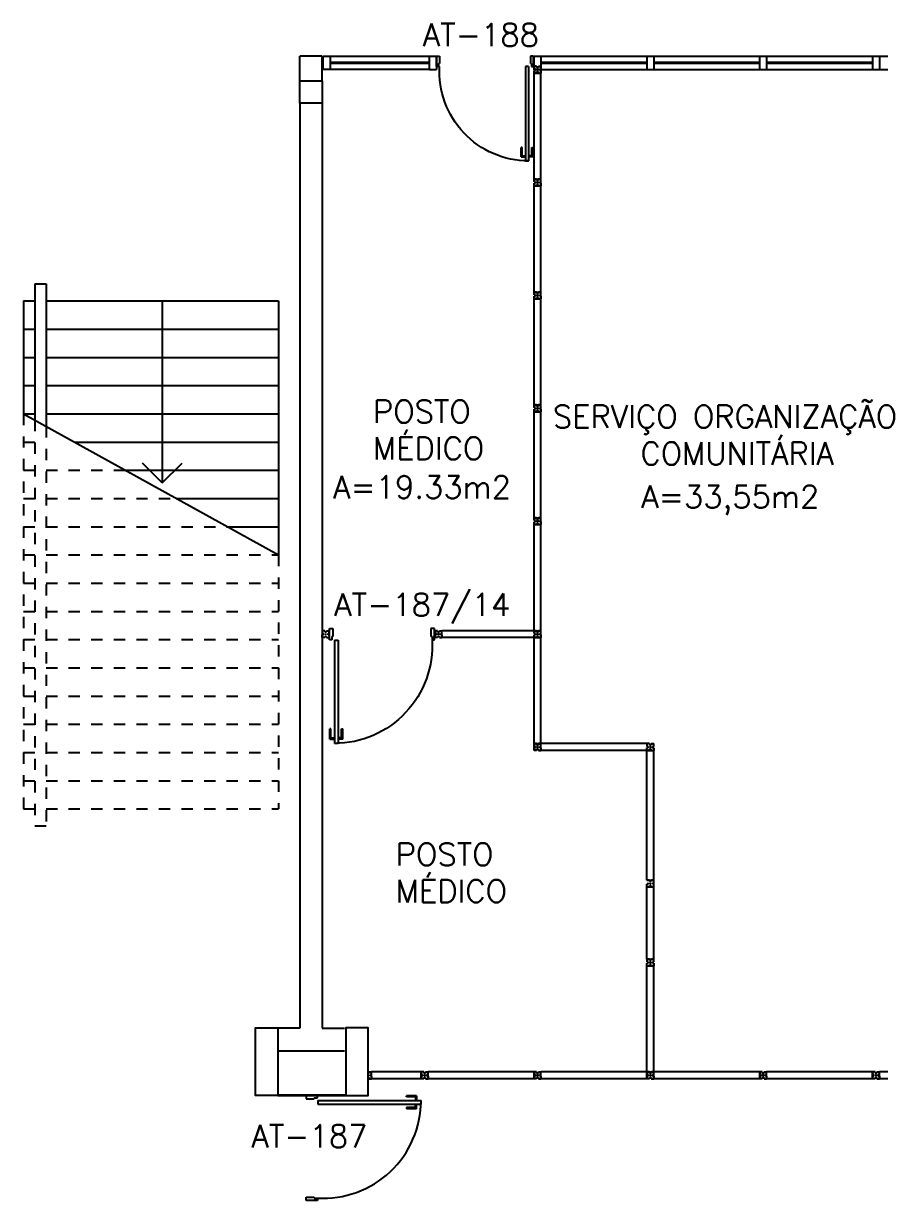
# Model space of a CAD drawing. Extents: x -250 to -5, y 354 to 449.
# Drawn here: x -53.15 to -45.57, y 375.17 to 385.59 of the extents above; entities that cross this region are included whole.
import ezdxf
from ezdxf.enums import TextEntityAlignment as Align

# ---------------------------------------------------------------- set-up
doc = ezdxf.new("R2010")
doc.units = 0
doc.header["$LTSCALE"] = 0.02
doc.header["$MEASUREMENT"] = 0
doc.linetypes.add('HIDDEN2', pattern=[0.1875, 0.125, -0.0625])
doc.layers.get('0').update_dxf_attribs({"linetype": 'CONTINUOUS'})
for name, color, linetype in [('ALV', 2, 'CONTINUOUS'), ('DIV', 2, 'CONTINUOUS'), ('ESC', 1, 'CONTINUOUS'), ('ESQ', 2, 'CONTINUOUS'), ('ESTR', 3, 'CONTINUOUS'), ('TEXTO', 2, 'CONTINUOUS'), ('TEXTO-ENDEREÇO', 2, 'CONTINUOUS'), ('ÁREA', 2, 'CONTINUOUS')]:
    doc.layers.add(name, color=color, linetype=linetype)
doc.styles.add('UNB-100', font='simplex.shx', dxfattribs={"height": 0.2})
doc.styles.add('UNB-100-1', font='simplex.shx', dxfattribs={"height": 0.2})

# ---------------------------------------------------------------- blocks, each defined once
blk = doc.blocks.new('DIVCIR-TTS')
for p, q in [((0.005, 0), (-0.005, 0)), ((-0.005, 0), (0.005, 0)), ((-0.005, 0), (0.005, 0)), ((0, 0.001), (0, 0.02)), ((0.008, 0.02), (0, 0.02)), ((0, 0.005), (0, -0.005)), ((0, -0.005), (0, 0.005)), ((0, -0.02), (0, 0.001)), ((0.008, 0.03), (0.008, 0.02)), ((0.008, 0.03), (0.03, 0.03)), ((0.02, 0.006), (0.02, -0.006)), ((0.02, 0.006), (0.03, 0.006)), ((0.02, -0.004), (0.02, 0.004)), ((0.02, 0.006), (0.02, -0.006)), ((0.02, 0.006), (0.03, 0.006)), ((0.023, 0.006), (0.027, 0.006)), ((0.47, 0.03), (0.03, 0.03)), ((0.03, -0.03), (0.03, 0.03)), ((0.03, -0.03), (0.03, 0.03)), ((0.03, 0.009), (0.03, 0.027)), ((0.03, -0.005), (0.03, 0.005)), ((0.03, -0.005), (0.03, 0.005)), ((0.47, 0.03), (0.47, 0.009)), ((0.47, -0.03), (0.47, 0.03)), ((0.47, 0.03), (0.47, 0.006)), ((0.492, 0.03), (0.47, 0.03)), ((0.47, 0.009), (0.47, 0.027)), ((0.479, 0.006), (0.47, 0.006)), ((0.481, 0.006), (0.47, 0.006)), ((0.47, -0.005), (0.47, 0.005)), ((0.479, 0.006), (0.479, -0.006)), ((0.481, -0.006), (0.481, 0.006)), ((0.492, 0.03), (0.492, 0.02)), ((0.492, 0.02), (0.508, 0.02)), ((0.505, 0), (0.495, 0)), ((0.495, 0), (0.505, 0)), ((0.505, 0), (0.495, 0)), ((0.495, 0), (0.505, 0)), ((0.5, 0.005), (0.5, -0.005)), ((0.5, -0.005), (0.5, 0.005)), ((0.5, 0.005), (0.5, -0.005)), ((0.508, 0.03), (0.508, 0.02)), ((0.508, 0.03), (0.53, 0.03)), ((0.52, 0.006), (0.53, 0.006)), ((0.52, -0.006), (0.52, 0.006)), ((0.52, 0.006), (0.52, -0.006)), ((0.52, 0.006), (0.53, 0.006)), ((1.47, 0.03), (0.53, 0.03)), ((0.53, 0.006), (0.53, 0.03)), ((0.53, -0.03), (0.53, 0.03)), ((0.53, -0.005), (0.53, 0.005)), ((1.47, -0.03), (1.47, 0.03)), ((1.47, 0.03), (1.47, 0.009)), ((1.47, 0.03), (1.47, 0.006)), ((1.492, 0.03), (1.47, 0.03)), ((1.47, 0.009), (1.47, 0.027)), ((1.479, 0.006), (1.47, 0.006)), ((1.481, 0.006), (1.47, 0.006)), ((1.47, -0.005), (1.47, 0.005)), ((1.479, 0.006), (1.479, -0.006)), ((1.481, -0.006), (1.481, 0.006)), ((1.492, 0.03), (1.492, 0.02)), ((1.492, 0.02), (1.508, 0.02)), ((1.505, 0), (1.495, 0)), ((1.495, 0), (1.505, 0)), ((1.505, 0), (1.495, 0)), ((1.495, 0), (1.505, 0)), ((1.5, 0.005), (1.5, -0.005)), ((1.5, -0.005), (1.5, 0.005)), ((1.5, 0.005), (1.5, -0.005)), ((1.508, 0.03), (1.508, 0.02)), ((1.508, 0.03), (1.53, 0.03)), ((1.52, 0.006), (1.53, 0.006)), ((1.52, -0.006), (1.52, 0.006)), ((1.52, 0.006), (1.52, -0.006)), ((1.52, 0.006), (1.53, 0.006)), ((2.47, 0.03), (1.53, 0.03)), ((1.53, 0.006), (1.53, 0.03)), ((1.53, -0.03), (1.53, 0.03)), ((1.53, -0.005), (1.53, 0.005)), ((2.47, -0.03), (2.47, 0.03)), ((2.47, 0.03), (2.47, 0.009)), ((2.47, 0.03), (2.47, 0.006)), ((2.492, 0.03), (2.47, 0.03)), ((2.47, 0.009), (2.47, 0.027)), ((2.479, 0.006), (2.47, 0.006)), ((2.481, 0.006), (2.47, 0.006)), ((2.47, -0.005), (2.47, 0.005)), ((2.479, 0.006), (2.479, -0.006)), ((2.481, -0.006), (2.481, 0.006)), ((2.492, 0.03), (2.492, 0.02)), ((2.492, 0.02), (2.508, 0.02)), ((2.505, 0), (2.495, 0)), ((2.495, 0), (2.505, 0)), ((2.505, 0), (2.495, 0)), ((2.495, 0), (2.505, 0)), ((2.5, 0.005), (2.5, -0.005)), ((2.5, -0.005), (2.5, 0.005)), ((2.5, 0.005), (2.5, -0.005)), ((2.508, 0.03), (2.508, 0.02)), ((2.508, 0.03), (2.53, 0.03)), ((2.52, 0.006), (2.53, 0.006)), ((2.52, -0.006), (2.52, 0.006)), ((2.52, 0.006), (2.52, -0.006)), ((2.52, 0.006), (2.53, 0.006)), ((3.47, 0.03), (2.53, 0.03)), ((2.53, 0.006), (2.53, 0.03)), ((2.53, -0.03), (2.53, 0.03)), ((2.53, -0.005), (2.53, 0.005)), ((3.47, -0.03), (3.47, 0.03)), ((3.47, 0.03), (3.47, 0.009)), ((3.47, 0.03), (3.47, 0.006)), ((3.492, 0.03), (3.47, 0.03)), ((3.47, 0.009), (3.47, 0.027)), ((3.479, 0.006), (3.47, 0.006)), ((3.481, 0.006), (3.47, 0.006)), ((3.47, -0.005), (3.47, 0.005)), ((3.479, 0.006), (3.479, -0.006)), ((3.481, -0.006), (3.481, 0.006)), ((3.492, 0.03), (3.492, 0.02)), ((3.492, 0.02), (3.508, 0.02)), ((3.505, 0), (3.495, 0)), ((3.495, 0), (3.505, 0)), ((3.505, 0), (3.495, 0)), ((3.495, 0), (3.505, 0)), ((3.5, 0.005), (3.5, -0.005)), ((3.5, -0.005), (3.5, 0.005)), ((3.5, 0.005), (3.5, -0.005)), ((3.508, 0.03), (3.508, 0.02)), ((3.508, 0.03), (3.53, 0.03)), ((3.52, 0.006), (3.53, 0.006)), ((3.52, -0.006), (3.52, 0.006)), ((3.52, 0.006), (3.52, -0.006)), ((3.52, 0.006), (3.53, 0.006)), ((4.47, 0.03), (3.53, 0.03)), ((3.53, 0.006), (3.53, 0.03)), ((3.53, -0.03), (3.53, 0.03)), ((3.53, -0.005), (3.53, 0.005)), ((4.47, 0.03), (4.47, 0.006)), ((4.492, 0.03), (4.47, 0.03)), ((4.47, -0.03), (4.47, 0.03)), ((4.47, 0.03), (4.47, 0.009)), ((4.47, 0.009), (4.47, 0.027)), ((4.481, 0.006), (4.47, 0.006)), ((4.479, 0.006), (4.47, 0.006)), ((4.47, -0.005), (4.47, 0.005)), ((4.479, 0.006), (4.479, -0.006)), ((4.481, -0.006), (4.481, 0.006)), ((4.492, 0.03), (4.492, 0.02)), ((4.492, 0.02), (4.508, 0.02)), ((4.495, 0), (4.505, 0)), ((4.505, 0), (4.495, 0)), ((4.495, 0), (4.505, 0)), ((4.505, 0), (4.495, 0)), ((4.5, -0.005), (4.5, 0.005)), ((4.5, 0.005), (4.5, -0.005)), ((4.5, 0.005), (4.5, -0.005)), ((4.508, 0.03), (4.508, 0.02)), ((4.508, 0.03), (4.53, 0.03)), ((4.52, 0.006), (4.53, 0.006)), ((4.52, -0.006), (4.52, 0.006)), ((4.52, 0.006), (4.52, -0.006)), ((4.52, 0.006), (4.53, 0.006)), ((4.53, 0.006), (4.53, 0.03)), ((4.53, -0.03), (4.53, 0.03)), ((4.97, 0.03), (4.53, 0.03)), ((4.53, -0.005), (4.53, 0.005)), ((4.97, 0.03), (4.97, 0.009)), ((4.97, -0.03), (4.97, 0.03)), ((4.992, 0.029), (4.97, 0.029)), ((4.97, 0.029), (4.97, -0.031)), ((4.97, 0.009), (4.97, 0.027)), ((4.97, 0.008), (4.97, 0.026)), ((4.979, 0.006), (4.97, 0.006)), ((4.97, -0.005), (4.97, 0.005)), ((4.979, 0.005), (4.97, 0.005)), ((4.97, 0.004), (4.97, -0.006)), ((4.977, 0.005), (4.973, 0.005)), ((4.979, 0.006), (4.979, -0.006)), ((4.979, -0.007), (4.979, 0.005)), ((4.979, 0.003), (4.979, -0.005)), ((4.992, 0.029), (4.992, 0.019)), ((5, 0.019), (4.992, 0.019)), ((5.005, 0), (4.995, 0)), ((5, 0.019), (5, -0.002)), ((5, 0.005), (5, -0.005)), ((5, 0.004), (5, -0.006)), ((0, -0.02), (0.008, -0.02)), ((0.008, -0.03), (0.008, -0.02)), ((0.008, -0.03), (0.03, -0.03)), ((0.02, -0.006), (0.03, -0.006)), ((0.02, -0.006), (0.03, -0.006)), ((0.023, -0.006), (0.027, -0.006)), ((0.03, -0.009), (0.03, -0.027)), ((0.47, -0.03), (0.03, -0.03)), ((0.479, -0.006), (0.47, -0.006)), ((0.481, -0.006), (0.47, -0.006)), ((0.47, -0.03), (0.47, -0.006)), ((0.47, -0.009), (0.47, -0.027)), ((0.492, -0.03), (0.47, -0.03)), ((0.492, -0.03), (0.492, -0.02)), ((0.492, -0.02), (0.508, -0.02)), ((0.508, -0.03), (0.508, -0.02)), ((0.508, -0.03), (0.53, -0.03)), ((0.52, -0.006), (0.53, -0.006)), ((0.52, -0.006), (0.53, -0.006)), ((0.53, -0.006), (0.53, -0.03)), ((1.47, -0.03), (0.53, -0.03)), ((1.479, -0.006), (1.47, -0.006)), ((1.481, -0.006), (1.47, -0.006)), ((1.47, -0.03), (1.47, -0.006)), ((1.47, -0.009), (1.47, -0.027)), ((1.492, -0.03), (1.47, -0.03)), ((1.492, -0.03), (1.492, -0.02)), ((1.492, -0.02), (1.508, -0.02)), ((1.508, -0.03), (1.508, -0.02)), ((1.508, -0.03), (1.53, -0.03)), ((1.52, -0.006), (1.53, -0.006)), ((1.52, -0.006), (1.53, -0.006)), ((1.53, -0.006), (1.53, -0.03)), ((2.47, -0.03), (1.53, -0.03)), ((2.479, -0.006), (2.47, -0.006)), ((2.481, -0.006), (2.47, -0.006)), ((2.47, -0.03), (2.47, -0.006)), ((2.47, -0.009), (2.47, -0.027)), ((2.492, -0.03), (2.47, -0.03)), ((2.492, -0.03), (2.492, -0.02)), ((2.492, -0.02), (2.508, -0.02)), ((2.508, -0.03), (2.508, -0.02)), ((2.508, -0.03), (2.53, -0.03)), ((2.52, -0.006), (2.53, -0.006)), ((2.52, -0.006), (2.53, -0.006)), ((2.53, -0.006), (2.53, -0.03)), ((3.47, -0.03), (2.53, -0.03)), ((3.479, -0.006), (3.47, -0.006)), ((3.481, -0.006), (3.47, -0.006)), ((3.47, -0.03), (3.47, -0.006)), ((3.47, -0.009), (3.47, -0.027)), ((3.492, -0.03), (3.47, -0.03)), ((3.492, -0.03), (3.492, -0.02)), ((3.492, -0.02), (3.508, -0.02)), ((3.508, -0.03), (3.508, -0.02)), ((3.508, -0.03), (3.53, -0.03)), ((3.52, -0.006), (3.53, -0.006)), ((3.52, -0.006), (3.53, -0.006)), ((3.53, -0.006), (3.53, -0.03)), ((4.47, -0.03), (3.53, -0.03)), ((4.481, -0.006), (4.47, -0.006)), ((4.47, -0.03), (4.47, -0.006)), ((4.479, -0.006), (4.47, -0.006)), ((4.47, -0.009), (4.47, -0.027)), ((4.492, -0.03), (4.47, -0.03)), ((4.492, -0.03), (4.492, -0.02)), ((4.492, -0.02), (4.508, -0.02)), ((4.508, -0.03), (4.508, -0.02)), ((4.508, -0.03), (4.53, -0.03)), ((4.52, -0.006), (4.53, -0.006)), ((4.52, -0.006), (4.53, -0.006)), ((4.53, -0.006), (4.53, -0.03)), ((4.97, -0.03), (4.53, -0.03)), ((4.979, -0.006), (4.97, -0.006)), ((4.979, -0.007), (4.97, -0.007)), ((4.97, -0.009), (4.97, -0.027)), ((4.97, -0.01), (4.97, -0.028)), ((4.992, -0.031), (4.97, -0.031)), ((4.977, -0.007), (4.973, -0.007)), ((4.992, -0.031), (4.992, -0.021)), ((4.992, -0.021), (5, -0.021)), ((5.005, -0.001), (4.995, -0.001)), ((5, -0.002), (5, -0.021))]:
    blk.add_line(p, q)
blk = doc.blocks.new('PDV2E-TTS')
at = {"layer": 'DIV'}
for p, q in [((-0.967, 0.035), (-0.967, 0.05)), ((-0.967, 0.05), (-0.937, 0.05)), ((-0.967, -0.035), (-0.967, 0.035)), ((-0.937, 0.05), (-0.937, -0.02)), ((-0.068, 0.05), (-0.068, -0.02)), ((-0.038, 0.05), (-0.068, 0.05)), ((-0.038, 0.035), (-0.038, 0.05)), ((-0.038, -0.035), (-0.038, 0.035)), ((-0.967, -0.05), (-0.967, -0.035)), ((-0.947, -0.05), (-0.967, -0.05)), ((-0.947, -0.02), (-0.947, -0.05)), ((-0.947, -0.02), (-0.937, -0.02)), ((-0.083, -0.054), (-0.113, -0.054)), ((-0.113, -0.054), (-0.113, -0.969)), ((-0.083, -0.054), (-0.083, -0.969)), ((-0.059, -0.02), (-0.068, -0.02)), ((-0.059, -0.02), (-0.059, -0.05)), ((-0.059, -0.05), (-0.037, -0.05)), ((-0.038, -0.05), (-0.038, -0.035)), ((-0.113, -0.969), (-0.083, -0.969))]:
    blk.add_line(p, q, dxfattribs=at)
at = {"layer": 'DIV', "color": 1}
for p, q in [((-0.145, -0.839), (-0.155, -0.839)), ((-0.155, -0.929), (-0.155, -0.839)), ((-0.155, -0.929), (-0.115, -0.929)), ((-0.145, -0.919), (-0.145, -0.839)), ((-0.145, -0.919), (-0.115, -0.919)), ((-0.05, -0.919), (-0.08, -0.919)), ((-0.04, -0.929), (-0.08, -0.929)), ((-0.05, -0.839), (-0.04, -0.839)), ((-0.05, -0.919), (-0.05, -0.839)), ((-0.04, -0.929), (-0.04, -0.839))]:
    blk.add_line(p, q, dxfattribs=at)
blk.add_arc((-0.081, -0.101), 0.867, 176.6046, 269.9049, dxfattribs=at)
blk = doc.blocks.new('DIV-TTS')
for p, q in [((-0.0051, 0), (0.0051, 0)), ((0, -0.0051), (0, 0.0051)), ((0.0205, 0.006), (0.03, 0.006)), ((0.0205, -0.006), (0.0205, 0.006)), ((0.03, 0.03), (0.97, 0.03)), ((0.03, 0.03), (0.03, -0.03)), ((0.03, 0.009), (0.03, 0.027)), ((0.03, 0.005), (0.03, -0.005)), ((0.97, 0.03), (0.97, -0.03)), ((0.9795, 0.006), (0.97, 0.006)), ((0.97, 0.005), (0.97, -0.005)), ((0.9795, -0.006), (0.9795, 0.006)), ((1.0051, 0), (0.9949, 0)), ((0.9949, 0), (1.0051, 0)), ((1, -0.0051), (1, 0.0051)), ((0.0205, -0.006), (0.03, -0.006)), ((0.03, -0.03), (0.03, -0.009)), ((0.03, -0.009), (0.03, -0.027)), ((0.03, -0.03), (0.97, -0.03)), ((0.9795, -0.006), (0.97, -0.006))]:
    blk.add_line(p, q)
blk = doc.blocks.new('MTT-TTS')
for p, q in [((-0.008, 0.03), (-0.03, 0.03)), ((-0.03, 0.03), (-0.03, 0.006)), ((-0.0185, 0.006), (-0.03, 0.006)), ((-0.0185, -0.006), (-0.0185, 0.006)), ((-0.008, 0.03), (-0.008, 0.02)), ((-0.008, 0.02), (0.008, 0.02)), ((-0.0051, 0), (0.0051, 0)), ((0, -0.0051), (0, 0.0051)), ((0.008, 0.03), (0.03, 0.03)), ((0.008, 0.03), (0.008, 0.02)), ((0.0205, -0.006), (0.0205, 0.006)), ((0.0205, 0.006), (0.03, 0.006)), ((0.03, 0.006), (0.03, 0.03)), ((-0.03, -0.03), (-0.03, -0.006)), ((-0.0185, -0.006), (-0.03, -0.006)), ((-0.008, -0.03), (-0.03, -0.03)), ((-0.008, -0.02), (0.008, -0.02)), ((-0.008, -0.03), (-0.008, -0.02)), ((0.008, -0.03), (0.008, -0.02)), ((0.008, -0.03), (0.03, -0.03)), ((0.0205, -0.006), (0.03, -0.006)), ((0.03, -0.006), (0.03, -0.03))]:
    blk.add_line(p, q)
blk = doc.blocks.new('ESCA-TTS')
at = {"color": 1}
for p, q in [((-0.2, 0.15), (-0.2, -1.111)), ((-0.1, 0.15), (-0.2, 0.15)), ((-0.1, 0.15), (-0.1, -1.055)), ((-0.2, 0), (-2.26, 0)), ((0, 0), (-0.1, 0)), ((0, 0), (0, -1)), ((-0.2, -0.25), (-2.26, -0.25)), ((0, -0.25), (-0.1, -0.25)), ((-0.2, -0.5), (-2.26, -0.5)), ((0, -0.5), (-0.1, -0.5)), ((-0.2, -0.75), (-2.26, -0.75)), ((0, -0.75), (-0.1, -0.75)), ((-0.2, -1), (-2.26, -1)), ((0, -1), (-0.1, -1)), ((-0.452, -1.25), (-2.26, -1.25)), ((-0.904, -1.5), (-2.26, -1.5)), ((-1.356, -1.75), (-2.26, -1.75)), ((-1.808, -2), (-2.26, -2))]:
    blk.add_line(p, q, dxfattribs=at)
at = {"color": 1, "linetype": 'Continuous'}
for p in [(-2.26, 0), (0, -1)]:
    blk.add_line(p, (-2.26, -2.25), dxfattribs=at)
at = {"color": 1, "linetype": 'HIDDEN2'}
for p, q in [((0, -1), (0, -4.5)), ((-0.2, -1.111), (-0.2, -4.65)), ((-0.1, -1.055), (-0.1, -4.65)), ((0, -1.25), (-0.1, -1.25)), ((-0.2, -1.5), (-0.904, -1.5)), ((0, -1.5), (-0.1, -1.5)), ((-0.2, -1.75), (-1.356, -1.75)), ((0, -1.75), (-0.1, -1.75)), ((-0.2, -2), (-1.808, -2)), ((0, -2), (-0.1, -2)), ((-2.26, -2.25), (-2.26, -4.5)), ((-0.2, -2.25), (-2.26, -2.25)), ((0, -2.25), (-0.1, -2.25)), ((-0.2, -2.5), (-2.26, -2.5)), ((0, -2.5), (-0.1, -2.5)), ((-0.2, -2.75), (-2.26, -2.75)), ((0, -2.75), (-0.1, -2.75)), ((-0.2, -3), (-2.26, -3)), ((0, -3), (-0.1, -3)), ((-0.2, -3.25), (-2.26, -3.25)), ((0, -3.25), (-0.1, -3.25)), ((-0.2, -3.5), (-2.26, -3.5)), ((0, -3.5), (-0.1, -3.5)), ((-0.2, -3.75), (-2.26, -3.75)), ((0, -3.75), (-0.1, -3.75)), ((-0.2, -4), (-2.26, -4)), ((0, -4), (-0.1, -4)), ((-0.2, -4.25), (-2.26, -4.25)), ((0, -4.25), (-0.1, -4.25)), ((-0.2, -4.5), (-2.26, -4.5)), ((0, -4.5), (-0.1, -4.5)), ((-0.1, -4.65), (-0.2, -4.65))]:
    blk.add_line(p, q, dxfattribs=at)
blk = doc.blocks.new('PDV2D-TTS')
at = {"layer": 'DIV'}
for p, q in [((0.03, 0.05), (0.06, 0.05)), ((0.03, 0.035), (0.03, 0.05)), ((0.03, -0.035), (0.03, 0.035)), ((0.06, 0.05), (0.06, -0.02)), ((0.941, 0.05), (0.941, -0.02)), ((0.971, 0.05), (0.941, 0.05)), ((0.971, 0.035), (0.971, 0.05)), ((0.971, -0.035), (0.971, 0.035)), ((0.03, -0.05), (0.03, -0.035)), ((0.05, -0.05), (0.03, -0.05)), ((0.05, -0.02), (0.06, -0.02)), ((0.05, -0.02), (0.05, -0.05)), ((0.079, -0.05), (0.109, -0.05)), ((0.079, -0.05), (0.079, -0.965)), ((0.109, -0.05), (0.109, -0.965)), ((0.951, -0.02), (0.941, -0.02)), ((0.951, -0.02), (0.951, -0.05)), ((0.951, -0.05), (0.971, -0.05)), ((0.971, -0.05), (0.971, -0.035)), ((0.109, -0.965), (0.079, -0.965))]:
    blk.add_line(p, q, dxfattribs=at)
at = {"layer": 'DIV', "color": 1}
for p, q in [((0.036, -0.925), (0.036, -0.835)), ((0.046, -0.835), (0.036, -0.835)), ((0.046, -0.915), (0.046, -0.835)), ((0.141, -0.915), (0.141, -0.835)), ((0.141, -0.835), (0.151, -0.835)), ((0.151, -0.925), (0.151, -0.835)), ((0.036, -0.925), (0.076, -0.925)), ((0.046, -0.915), (0.076, -0.915)), ((0.141, -0.915), (0.111, -0.915)), ((0.151, -0.925), (0.111, -0.925))]:
    blk.add_line(p, q, dxfattribs=at)
blk.add_arc((0.076, -0.1), 0.865, 270, 3.3214, dxfattribs=at)

msp = doc.modelspace()

# ---------------------------------------------------------------- linework, layer by layer
at = {"layer": 'ALV'}
for p, q in [((-50.703, 384.887), (-50.703, 376.695)), ((-50.503, 384.887), (-50.503, 376.695)), ((-50.703, 376.695), (-50.906, 376.695)), ((-50.503, 376.695), (-50.307, 376.695)), ((-50.903, 376.495), (-50.307, 376.495))]:
    msp.add_line(p, q, dxfattribs=at)
at = {"layer": 'DIV'}
for p, q in [((-48.626, 385.215), (-48.626, 385.194)), ((-48.626, 385.215), (-48.626, 385.191)), ((-48.604, 385.215), (-48.626, 385.215)), ((-48.626, 385.194), (-48.626, 385.212)), ((-48.604, 385.215), (-48.604, 385.205)), ((-48.604, 385.205), (-48.588, 385.205)), ((-48.588, 385.215), (-48.588, 385.205)), ((-48.588, 385.215), (-48.566, 385.215)), ((-48.566, 385.191), (-48.566, 385.215)), ((-48.566, 385.155), (-48.566, 385.215)), ((-48.616, 385.191), (-48.626, 385.191)), ((-48.614, 385.191), (-48.626, 385.191)), ((-48.616, 385.179), (-48.626, 385.179)), ((-48.614, 385.179), (-48.626, 385.179)), ((-48.626, 385.155), (-48.626, 385.179)), ((-48.626, 385.176), (-48.626, 385.158)), ((-48.604, 385.155), (-48.626, 385.155)), ((-48.614, 385.179), (-48.614, 385.191)), ((-48.604, 385.155), (-48.604, 385.165)), ((-48.604, 385.165), (-48.588, 385.165)), ((-48.591, 385.185), (-48.601, 385.185)), ((-48.601, 385.185), (-48.591, 385.185)), ((-48.591, 385.185), (-48.601, 385.185)), ((-48.601, 385.185), (-48.591, 385.185)), ((-48.596, 385.191), (-48.596, 385.18)), ((-48.596, 385.18), (-48.596, 385.191)), ((-48.596, 385.191), (-48.596, 385.18)), ((-48.588, 385.155), (-48.588, 385.165)), ((-48.588, 385.155), (-48.566, 385.155)), ((-48.575, 385.191), (-48.566, 385.191)), ((-48.575, 385.179), (-48.575, 385.191)), ((-48.575, 385.191), (-48.575, 385.179)), ((-48.575, 385.191), (-48.566, 385.191)), ((-48.575, 385.179), (-48.566, 385.179)), ((-48.575, 385.179), (-48.566, 385.179)), ((-48.566, 385.18), (-48.566, 385.19)), ((-48.566, 385.179), (-48.566, 385.155)), ((-48.626, 384.215), (-48.626, 384.194)), ((-48.626, 384.215), (-48.626, 384.191)), ((-48.604, 384.215), (-48.626, 384.215)), ((-48.626, 384.194), (-48.626, 384.212)), ((-48.616, 384.191), (-48.626, 384.191)), ((-48.614, 384.191), (-48.626, 384.191)), ((-48.616, 384.179), (-48.626, 384.179)), ((-48.614, 384.179), (-48.626, 384.179)), ((-48.626, 384.155), (-48.626, 384.179)), ((-48.626, 384.176), (-48.626, 384.158)), ((-48.614, 384.179), (-48.614, 384.191)), ((-48.604, 384.215), (-48.604, 384.205)), ((-48.604, 384.205), (-48.588, 384.205)), ((-48.604, 384.155), (-48.604, 384.165)), ((-48.604, 384.165), (-48.588, 384.165)), ((-48.591, 384.185), (-48.601, 384.185)), ((-48.601, 384.185), (-48.591, 384.185)), ((-48.591, 384.185), (-48.601, 384.185)), ((-48.601, 384.185), (-48.591, 384.185)), ((-48.596, 384.191), (-48.596, 384.18)), ((-48.596, 384.18), (-48.596, 384.191)), ((-48.596, 384.191), (-48.596, 384.18)), ((-48.588, 384.215), (-48.588, 384.205)), ((-48.588, 384.215), (-48.566, 384.215)), ((-48.588, 384.155), (-48.588, 384.165)), ((-48.575, 384.191), (-48.566, 384.191)), ((-48.575, 384.179), (-48.575, 384.191)), ((-48.575, 384.191), (-48.575, 384.179)), ((-48.575, 384.191), (-48.566, 384.191)), ((-48.575, 384.179), (-48.566, 384.179)), ((-48.575, 384.179), (-48.566, 384.179)), ((-48.566, 384.191), (-48.566, 384.215)), ((-48.566, 384.155), (-48.566, 384.215)), ((-48.566, 384.18), (-48.566, 384.19)), ((-48.566, 384.179), (-48.566, 384.155)), ((-48.604, 384.155), (-48.626, 384.155)), ((-48.588, 384.155), (-48.566, 384.155)), ((-48.626, 383.215), (-48.626, 383.194)), ((-48.626, 383.215), (-48.626, 383.191)), ((-48.604, 383.215), (-48.626, 383.215)), ((-48.626, 383.194), (-48.626, 383.212)), ((-48.616, 383.191), (-48.626, 383.191)), ((-48.614, 383.191), (-48.626, 383.191)), ((-48.616, 383.179), (-48.626, 383.179)), ((-48.614, 383.179), (-48.626, 383.179)), ((-48.626, 383.155), (-48.626, 383.179)), ((-48.626, 383.176), (-48.626, 383.158)), ((-48.604, 383.155), (-48.626, 383.155)), ((-48.614, 383.179), (-48.614, 383.191)), ((-48.604, 383.215), (-48.604, 383.205)), ((-48.604, 383.205), (-48.588, 383.205)), ((-48.604, 383.155), (-48.604, 383.165)), ((-48.604, 383.165), (-48.588, 383.165)), ((-48.591, 383.185), (-48.601, 383.185)), ((-48.601, 383.185), (-48.591, 383.185)), ((-48.591, 383.185), (-48.601, 383.185)), ((-48.601, 383.185), (-48.591, 383.185)), ((-48.596, 383.191), (-48.596, 383.18)), ((-48.596, 383.18), (-48.596, 383.191)), ((-48.596, 383.191), (-48.596, 383.18)), ((-48.588, 383.215), (-48.588, 383.205)), ((-48.588, 383.215), (-48.566, 383.215)), ((-48.588, 383.155), (-48.588, 383.165)), ((-48.588, 383.155), (-48.566, 383.155)), ((-48.575, 383.191), (-48.566, 383.191)), ((-48.575, 383.179), (-48.575, 383.191)), ((-48.575, 383.191), (-48.575, 383.179)), ((-48.575, 383.191), (-48.566, 383.191)), ((-48.575, 383.179), (-48.566, 383.179)), ((-48.575, 383.179), (-48.566, 383.179)), ((-48.566, 383.191), (-48.566, 383.215)), ((-48.566, 383.155), (-48.566, 383.215)), ((-48.566, 383.18), (-48.566, 383.19)), ((-48.566, 383.179), (-48.566, 383.155)), ((-48.626, 382.215), (-48.626, 382.194)), ((-48.626, 382.215), (-48.626, 382.191)), ((-48.604, 382.215), (-48.626, 382.215)), ((-48.626, 382.194), (-48.626, 382.212)), ((-48.616, 382.191), (-48.626, 382.191)), ((-48.614, 382.191), (-48.626, 382.191)), ((-48.614, 382.179), (-48.614, 382.191)), ((-48.604, 382.215), (-48.604, 382.205)), ((-48.604, 382.205), (-48.588, 382.205)), ((-48.591, 382.185), (-48.601, 382.185)), ((-48.601, 382.185), (-48.591, 382.185)), ((-48.591, 382.185), (-48.601, 382.185)), ((-48.601, 382.185), (-48.591, 382.185)), ((-48.596, 382.191), (-48.596, 382.18)), ((-48.596, 382.18), (-48.596, 382.191)), ((-48.596, 382.191), (-48.596, 382.18)), ((-48.588, 382.215), (-48.588, 382.205)), ((-48.588, 382.215), (-48.566, 382.215)), ((-48.575, 382.191), (-48.566, 382.191)), ((-48.575, 382.179), (-48.575, 382.191)), ((-48.575, 382.191), (-48.575, 382.179)), ((-48.575, 382.191), (-48.566, 382.191)), ((-48.566, 382.191), (-48.566, 382.215)), ((-48.566, 382.155), (-48.566, 382.215)), ((-48.566, 382.18), (-48.566, 382.19)), ((-48.616, 382.179), (-48.626, 382.179)), ((-48.614, 382.179), (-48.626, 382.179)), ((-48.626, 382.155), (-48.626, 382.179)), ((-48.626, 382.176), (-48.626, 382.158)), ((-48.604, 382.155), (-48.626, 382.155)), ((-48.604, 382.155), (-48.604, 382.165)), ((-48.604, 382.165), (-48.588, 382.165)), ((-48.588, 382.155), (-48.588, 382.165)), ((-48.588, 382.155), (-48.566, 382.155)), ((-48.575, 382.179), (-48.566, 382.179)), ((-48.575, 382.179), (-48.566, 382.179)), ((-48.566, 382.179), (-48.566, 382.155)), ((-48.626, 381.215), (-48.626, 381.194)), ((-48.626, 381.215), (-48.626, 381.191)), ((-48.604, 381.215), (-48.626, 381.215)), ((-48.626, 381.194), (-48.626, 381.212)), ((-48.616, 381.191), (-48.626, 381.191)), ((-48.614, 381.191), (-48.626, 381.191)), ((-48.616, 381.179), (-48.626, 381.179)), ((-48.614, 381.179), (-48.626, 381.179)), ((-48.626, 381.155), (-48.626, 381.179)), ((-48.626, 381.176), (-48.626, 381.158)), ((-48.604, 381.155), (-48.626, 381.155)), ((-48.614, 381.179), (-48.614, 381.191)), ((-48.604, 381.215), (-48.604, 381.205)), ((-48.604, 381.205), (-48.588, 381.205)), ((-48.604, 381.155), (-48.604, 381.165)), ((-48.604, 381.165), (-48.588, 381.165)), ((-48.591, 381.185), (-48.601, 381.185)), ((-48.601, 381.185), (-48.591, 381.185)), ((-48.591, 381.185), (-48.601, 381.185)), ((-48.601, 381.185), (-48.591, 381.185)), ((-48.596, 381.191), (-48.596, 381.18)), ((-48.596, 381.18), (-48.596, 381.191)), ((-48.596, 381.191), (-48.596, 381.18)), ((-48.588, 381.215), (-48.588, 381.205)), ((-48.588, 381.215), (-48.566, 381.215)), ((-48.588, 381.155), (-48.588, 381.165)), ((-48.588, 381.155), (-48.566, 381.155)), ((-48.575, 381.191), (-48.566, 381.191)), ((-48.575, 381.179), (-48.575, 381.191)), ((-48.575, 381.191), (-48.575, 381.179)), ((-48.575, 381.191), (-48.566, 381.191)), ((-48.575, 381.179), (-48.566, 381.179)), ((-48.575, 381.179), (-48.566, 381.179)), ((-48.566, 381.191), (-48.566, 381.215)), ((-48.566, 381.155), (-48.566, 381.215)), ((-48.566, 381.18), (-48.566, 381.19)), ((-48.566, 381.179), (-48.566, 381.155)), ((-48.626, 380.215), (-49.443, 380.215)), ((-49.443, 380.155), (-49.443, 380.215)), ((-48.626, 380.215), (-48.626, 380.194)), ((-48.626, 380.215), (-48.626, 380.191)), ((-48.604, 380.215), (-48.626, 380.215)), ((-48.626, 380.194), (-48.626, 380.212)), ((-48.604, 380.215), (-48.604, 380.205)), ((-48.604, 380.205), (-48.588, 380.205)), ((-48.588, 380.215), (-48.588, 380.205)), ((-48.588, 380.215), (-48.566, 380.215)), ((-48.566, 380.191), (-48.566, 380.215)), ((-48.566, 380.155), (-48.566, 380.215)), ((-49.478, 380.185), (-49.468, 380.185)), ((-49.468, 380.185), (-49.478, 380.185)), ((-49.473, 380.191), (-49.473, 380.18)), ((-49.452, 380.191), (-49.443, 380.191)), ((-49.452, 380.191), (-49.452, 380.179)), ((-49.452, 380.179), (-49.443, 380.179)), ((-49.443, 380.18), (-49.443, 380.19)), ((-48.626, 380.155), (-49.443, 380.155)), ((-48.616, 380.191), (-48.626, 380.191)), ((-48.614, 380.191), (-48.626, 380.191)), ((-48.616, 380.179), (-48.626, 380.179)), ((-48.614, 380.179), (-48.626, 380.179)), ((-48.626, 380.155), (-48.626, 380.179)), ((-48.626, 380.176), (-48.626, 380.158)), ((-48.604, 380.155), (-48.626, 380.155)), ((-48.614, 380.179), (-48.614, 380.191)), ((-48.604, 380.155), (-48.604, 380.165)), ((-48.604, 380.165), (-48.588, 380.165)), ((-48.591, 380.185), (-48.601, 380.185)), ((-48.601, 380.185), (-48.591, 380.185)), ((-48.591, 380.185), (-48.601, 380.185)), ((-48.601, 380.185), (-48.591, 380.185)), ((-48.596, 380.191), (-48.596, 380.18)), ((-48.596, 380.18), (-48.596, 380.191)), ((-48.596, 380.191), (-48.596, 380.18)), ((-48.588, 380.155), (-48.588, 380.165)), ((-48.588, 380.155), (-48.566, 380.155)), ((-48.575, 380.191), (-48.566, 380.191)), ((-48.575, 380.179), (-48.575, 380.191)), ((-48.575, 380.191), (-48.575, 380.179)), ((-48.575, 380.191), (-48.566, 380.191)), ((-48.575, 380.179), (-48.566, 380.179)), ((-48.575, 380.179), (-48.566, 380.179)), ((-48.566, 380.18), (-48.566, 380.19)), ((-48.566, 380.179), (-48.566, 380.155)), ((-48.626, 379.215), (-48.626, 379.194)), ((-48.626, 379.215), (-48.626, 379.194)), ((-48.626, 379.215), (-48.626, 379.191)), ((-48.604, 379.215), (-48.626, 379.215)), ((-48.626, 379.215), (-48.626, 379.191)), ((-48.604, 379.215), (-48.626, 379.215)), ((-48.626, 379.215), (-48.626, 379.194)), ((-48.626, 379.155), (-48.626, 379.215)), ((-48.626, 379.194), (-48.626, 379.212)), ((-48.626, 379.194), (-48.626, 379.212)), ((-48.626, 379.194), (-48.626, 379.212)), ((-48.616, 379.191), (-48.626, 379.191)), ((-48.616, 379.191), (-48.626, 379.191)), ((-48.614, 379.191), (-48.626, 379.191)), ((-48.614, 379.191), (-48.626, 379.191)), ((-48.616, 379.191), (-48.626, 379.191)), ((-48.626, 379.18), (-48.626, 379.19)), ((-48.616, 379.179), (-48.626, 379.179)), ((-48.616, 379.179), (-48.626, 379.179)), ((-48.614, 379.179), (-48.626, 379.179)), ((-48.626, 379.155), (-48.626, 379.179)), ((-48.614, 379.179), (-48.626, 379.179)), ((-48.626, 379.155), (-48.626, 379.179)), ((-48.616, 379.179), (-48.626, 379.179)), ((-48.626, 379.176), (-48.626, 379.158)), ((-48.626, 379.176), (-48.626, 379.158)), ((-48.626, 379.176), (-48.626, 379.158)), ((-48.616, 379.191), (-48.616, 379.179)), ((-48.614, 379.179), (-48.614, 379.191)), ((-48.614, 379.179), (-48.614, 379.191)), ((-48.604, 379.215), (-48.604, 379.205)), ((-48.604, 379.215), (-48.604, 379.205)), ((-48.604, 379.205), (-48.588, 379.205)), ((-48.604, 379.205), (-48.588, 379.205)), ((-48.604, 379.155), (-48.604, 379.165)), ((-48.604, 379.165), (-48.588, 379.165)), ((-48.604, 379.155), (-48.604, 379.165)), ((-48.604, 379.165), (-48.588, 379.165)), ((-48.591, 379.185), (-48.601, 379.185)), ((-48.591, 379.185), (-48.601, 379.185)), ((-48.601, 379.185), (-48.591, 379.185)), ((-48.591, 379.185), (-48.601, 379.185)), ((-48.601, 379.185), (-48.591, 379.185)), ((-48.601, 379.185), (-48.591, 379.185)), ((-48.591, 379.185), (-48.601, 379.185)), ((-48.601, 379.185), (-48.591, 379.185)), ((-48.591, 379.185), (-48.601, 379.185)), ((-48.596, 379.191), (-48.596, 379.18)), ((-48.596, 379.191), (-48.596, 379.18)), ((-48.596, 379.18), (-48.596, 379.191)), ((-48.596, 379.191), (-48.596, 379.18)), ((-48.596, 379.18), (-48.596, 379.191)), ((-48.596, 379.191), (-48.596, 379.18)), ((-48.596, 379.191), (-48.596, 379.18)), ((-48.588, 379.215), (-48.588, 379.205)), ((-48.588, 379.215), (-48.566, 379.215)), ((-48.588, 379.215), (-48.588, 379.205)), ((-48.588, 379.215), (-48.566, 379.215)), ((-48.588, 379.155), (-48.588, 379.165)), ((-48.588, 379.155), (-48.588, 379.165)), ((-48.575, 379.191), (-48.566, 379.191)), ((-48.575, 379.179), (-48.575, 379.191)), ((-48.575, 379.191), (-48.575, 379.179)), ((-48.575, 379.191), (-48.566, 379.191)), ((-48.575, 379.191), (-48.566, 379.191)), ((-48.575, 379.179), (-48.575, 379.191)), ((-48.575, 379.191), (-48.575, 379.179)), ((-48.575, 379.191), (-48.566, 379.191)), ((-48.575, 379.179), (-48.566, 379.179)), ((-48.575, 379.179), (-48.566, 379.179)), ((-48.575, 379.179), (-48.566, 379.179)), ((-48.575, 379.179), (-48.566, 379.179)), ((-47.626, 379.215), (-48.566, 379.215)), ((-48.566, 379.191), (-48.566, 379.215)), ((-48.566, 379.191), (-48.566, 379.215)), ((-48.566, 379.155), (-48.566, 379.215)), ((-48.566, 379.18), (-48.566, 379.19)), ((-48.566, 379.179), (-48.566, 379.155)), ((-48.566, 379.179), (-48.566, 379.155)), ((-47.602, 379.165), (-47.602, 379.155)), ((-47.59, 379.165), (-47.602, 379.165)), ((-47.591, 379.185), (-47.601, 379.185)), ((-47.596, 379.191), (-47.596, 379.18)), ((-47.596, 379.18), (-47.596, 379.191)), ((-47.59, 379.165), (-47.59, 379.155)), ((-48.604, 379.155), (-48.626, 379.155)), ((-48.604, 379.155), (-48.626, 379.155)), ((-48.588, 379.155), (-48.566, 379.155)), ((-48.588, 379.155), (-48.566, 379.155)), ((-47.626, 379.155), (-48.566, 379.155)), ((-47.626, 379.155), (-47.566, 379.155)), ((-47.626, 378.007), (-47.626, 379.155)), ((-47.601, 379.155), (-47.591, 379.155)), ((-47.566, 378.007), (-47.566, 379.155)), ((-47.626, 378.007), (-47.566, 378.007)), ((-47.614, 377.971), (-47.626, 377.971)), ((-47.626, 377.947), (-47.626, 377.971)), ((-47.626, 377.307), (-47.626, 377.947)), ((-47.626, 377.947), (-47.566, 377.947)), ((-47.604, 377.947), (-47.626, 377.947)), ((-47.605, 378.007), (-47.623, 378.007)), ((-47.614, 377.971), (-47.614, 377.983)), ((-47.604, 377.947), (-47.604, 377.957)), ((-47.604, 377.957), (-47.588, 377.957)), ((-47.602, 377.998), (-47.602, 378.007)), ((-47.59, 377.998), (-47.602, 377.998)), ((-47.602, 377.957), (-47.602, 377.947)), ((-47.59, 377.957), (-47.602, 377.957)), ((-47.601, 378.007), (-47.591, 378.007)), ((-47.591, 377.977), (-47.601, 377.977)), ((-47.591, 377.977), (-47.601, 377.977)), ((-47.601, 377.977), (-47.591, 377.977)), ((-47.591, 377.977), (-47.601, 377.977)), ((-47.601, 377.947), (-47.591, 377.947)), ((-47.596, 377.982), (-47.596, 377.972)), ((-47.596, 377.972), (-47.596, 377.982)), ((-47.596, 377.982), (-47.596, 377.972)), ((-47.596, 377.972), (-47.596, 377.982)), ((-47.59, 377.998), (-47.59, 378.007)), ((-47.59, 377.957), (-47.59, 377.947)), ((-47.588, 377.947), (-47.588, 377.957)), ((-47.588, 377.947), (-47.566, 377.947)), ((-47.566, 378.007), (-47.587, 378.007)), ((-47.587, 378.007), (-47.569, 378.007)), ((-47.575, 377.971), (-47.575, 377.983)), ((-47.575, 377.983), (-47.575, 377.971)), ((-47.575, 377.983), (-47.566, 377.983)), ((-47.575, 377.971), (-47.566, 377.971)), ((-47.575, 377.971), (-47.566, 377.971)), ((-47.566, 377.947), (-47.566, 378.007)), ((-47.566, 377.972), (-47.566, 377.982)), ((-47.566, 377.307), (-47.566, 377.947)), ((-47.626, 377.307), (-47.566, 377.307)), ((-47.605, 377.307), (-47.623, 377.307)), ((-47.602, 377.298), (-47.602, 377.307)), ((-47.59, 377.298), (-47.602, 377.298)), ((-47.601, 377.307), (-47.591, 377.307)), ((-47.596, 377.272), (-47.596, 377.282)), ((-47.59, 377.298), (-47.59, 377.307)), ((-47.566, 377.307), (-47.587, 377.307)), ((-47.587, 377.307), (-47.569, 377.307)), ((-47.591, 377.277), (-47.601, 377.277)), ((-50.896, 376.103), (-50.294, 376.103)), ((-50.896, 376.097), (-50.294, 376.097))]:
    msp.add_line(p, q, dxfattribs=at)
at = {"layer": 'ESC'}
for p, q in [((-51.921, 383.137), (-51.921, 381.525)), ((-51.921, 381.525), (-52.098, 381.701)), ((-51.921, 381.525), (-51.744, 381.701))]:
    msp.add_line(p, q, dxfattribs=at)
at = {"layer": 'ESQ', "color": 3}
for p, q in [((-50.703, 385.087), (-50.703, 385.306)), ((-50.503, 385.306), (-50.703, 385.306)), ((-50.503, 385.087), (-50.503, 385.306))]:
    msp.add_line(p, q, dxfattribs=at)
at = {"layer": 'ESQ'}
for p, q in [((-50.494, 385.306), (-50.434, 385.306)), ((-50.494, 385.186), (-50.494, 385.306)), ((-50.434, 385.306), (-49.552, 385.306)), ((-50.434, 385.306), (-50.434, 385.187)), ((-50.434, 385.252), (-49.552, 385.252)), ((-49.552, 385.24), (-50.434, 385.24)), ((-49.552, 385.185), (-49.552, 385.305)), ((-49.552, 385.305), (-49.492, 385.305)), ((-49.492, 385.305), (-49.492, 385.186)), ((-48.625, 385.185), (-48.625, 385.305)), ((-48.625, 385.305), (-48.565, 385.305)), ((-48.565, 385.305), (-47.626, 385.305)), ((-48.565, 385.305), (-48.565, 385.186)), ((-48.565, 385.251), (-47.626, 385.251)), ((-47.625, 385.239), (-48.565, 385.239)), ((-47.625, 385.185), (-47.625, 385.305)), ((-47.625, 385.305), (-47.565, 385.305)), ((-47.565, 385.305), (-46.626, 385.305)), ((-47.565, 385.305), (-47.565, 385.186)), ((-47.565, 385.251), (-46.626, 385.251)), ((-46.625, 385.239), (-47.565, 385.239)), ((-46.625, 385.185), (-46.625, 385.305)), ((-46.625, 385.305), (-46.565, 385.305)), ((-46.565, 385.305), (-46.565, 385.186)), ((-46.565, 385.305), (-45.626, 385.305)), ((-46.565, 385.251), (-45.626, 385.251)), ((-45.625, 385.239), (-46.565, 385.239)), ((-45.625, 385.185), (-45.625, 385.305)), ((-45.625, 385.305), (-45.565, 385.305)), ((-45.565, 385.305), (-44.626, 385.305)), ((-45.565, 385.305), (-45.565, 385.186)), ((-50.434, 385.186), (-50.494, 385.186)), ((-49.552, 385.186), (-50.434, 385.186)), ((-49.492, 385.185), (-49.552, 385.185)), ((-48.565, 385.185), (-48.625, 385.185)), ((-47.625, 385.185), (-48.565, 385.185)), ((-47.565, 385.185), (-47.625, 385.185)), ((-46.625, 385.185), (-47.565, 385.185)), ((-46.565, 385.185), (-46.625, 385.185)), ((-45.625, 385.185), (-46.565, 385.185)), ((-45.565, 385.185), (-45.625, 385.185)), ((-44.625, 385.185), (-45.565, 385.185))]:
    msp.add_line(p, q, dxfattribs=at)
at = {"layer": 'ESTR', "color": 3}
for points in [[(-50.503, 385.087), (-50.503, 384.887), (-50.703, 384.887), (-50.703, 385.087)], [(-50.896, 376.697), (-50.896, 376.097), (-51.096, 376.097), (-51.096, 376.697)]]:
    msp.add_lwpolyline(points, close=True, dxfattribs=at)
msp.add_lwpolyline([(-50.296, 376.097), (-50.096, 376.097), (-50.096, 376.697), (-50.296, 376.697), (-50.296, 376.097)], dxfattribs=at)

# ---------------------------------------------------------------- block references
at = {"layer": 'DIV', "xscale": -0.9144258386969195, "yscale": 0.9144258386969213, "zscale": 0.9144258386969198}
msp.add_blockref('PDV2D-TTS', (-48.604, 385.259), dxfattribs=at)
at = {"layer": 'DIV', "rotation": 90.00000000000001}
for name, p in [('DIV-TTS', (-48.596, 384.185)), ('DIV-TTS', (-48.596, 383.185)), ('DIV-TTS', (-48.596, 382.185)), ('DIV-TTS', (-48.596, 381.185)), ('DIV-TTS', (-48.596, 380.185)), ('DIV-TTS', (-48.596, 379.185)), ('DIV-TTS', (-47.596, 376.277)), ('PDV2E-TTS', (-50.596, 376.136))]:
    msp.add_blockref(name, p, dxfattribs=at)
at = {"layer": 'DIV'}
for name, p in [('MTT-TTS', (-50.473, 380.185)), ('MTT-TTS', (-49.473, 380.185)), ('MTT-TTS', (-47.596, 379.185)), ('MTT-TTS', (-47.596, 377.277)), ('DIVCIR-TTS', (-50.096, 376.277))]:
    msp.add_blockref(name, p, dxfattribs=at)
at = {"layer": 'DIV', "xscale": -1}
msp.add_blockref('PDV2E-TTS', (-50.477, 380.185), dxfattribs=at)
at = {"layer": 'ESC', "xscale": -1}
msp.add_blockref('ESCA-TTS', (-53.151, 383.137), dxfattribs=at)

# ---------------------------------------------------------------- texts
at = {"layer": 'TEXTO', "style": 'UNB-100'}
for s, p in [('POSTO ', (-50.054, 382.057)), ('SERVIÇO ORGANIZAÇÃO ', (-48.46, 382.012)), ('MÉDICO', (-50.054, 381.731)), ('COMUNITÁRIA', (-47.683, 381.685)), ('POSTO ', (-49.852, 378.135)), ('MÉDICO', (-49.852, 377.809))]:
    msp.add_text(s, height=0.2, dxfattribs=at).set_placement(p)
at = {"layer": 'TEXTO-ENDEREÇO', "style": 'UNB-100-1'}
for s, p in [('AT-188', (-49.612, 385.394)), ('AT-187/14', (-50.397, 380.346)), ('AT-187', (-51.131, 375.639))]:
    msp.add_text(s, height=0.2, dxfattribs=at).set_placement(p)
at = {"layer": 'ÁREA', "style": 'UNB-100'}
for s, p in [('A=19.33m2', (-49.619, 381.388)), ('A=33,55m2', (-46.887, 381.303))]:
    msp.add_text(s, height=0.2, dxfattribs=at).set_placement(p, align=Align.CENTER)

doc.saveas('drawing.dxf')
